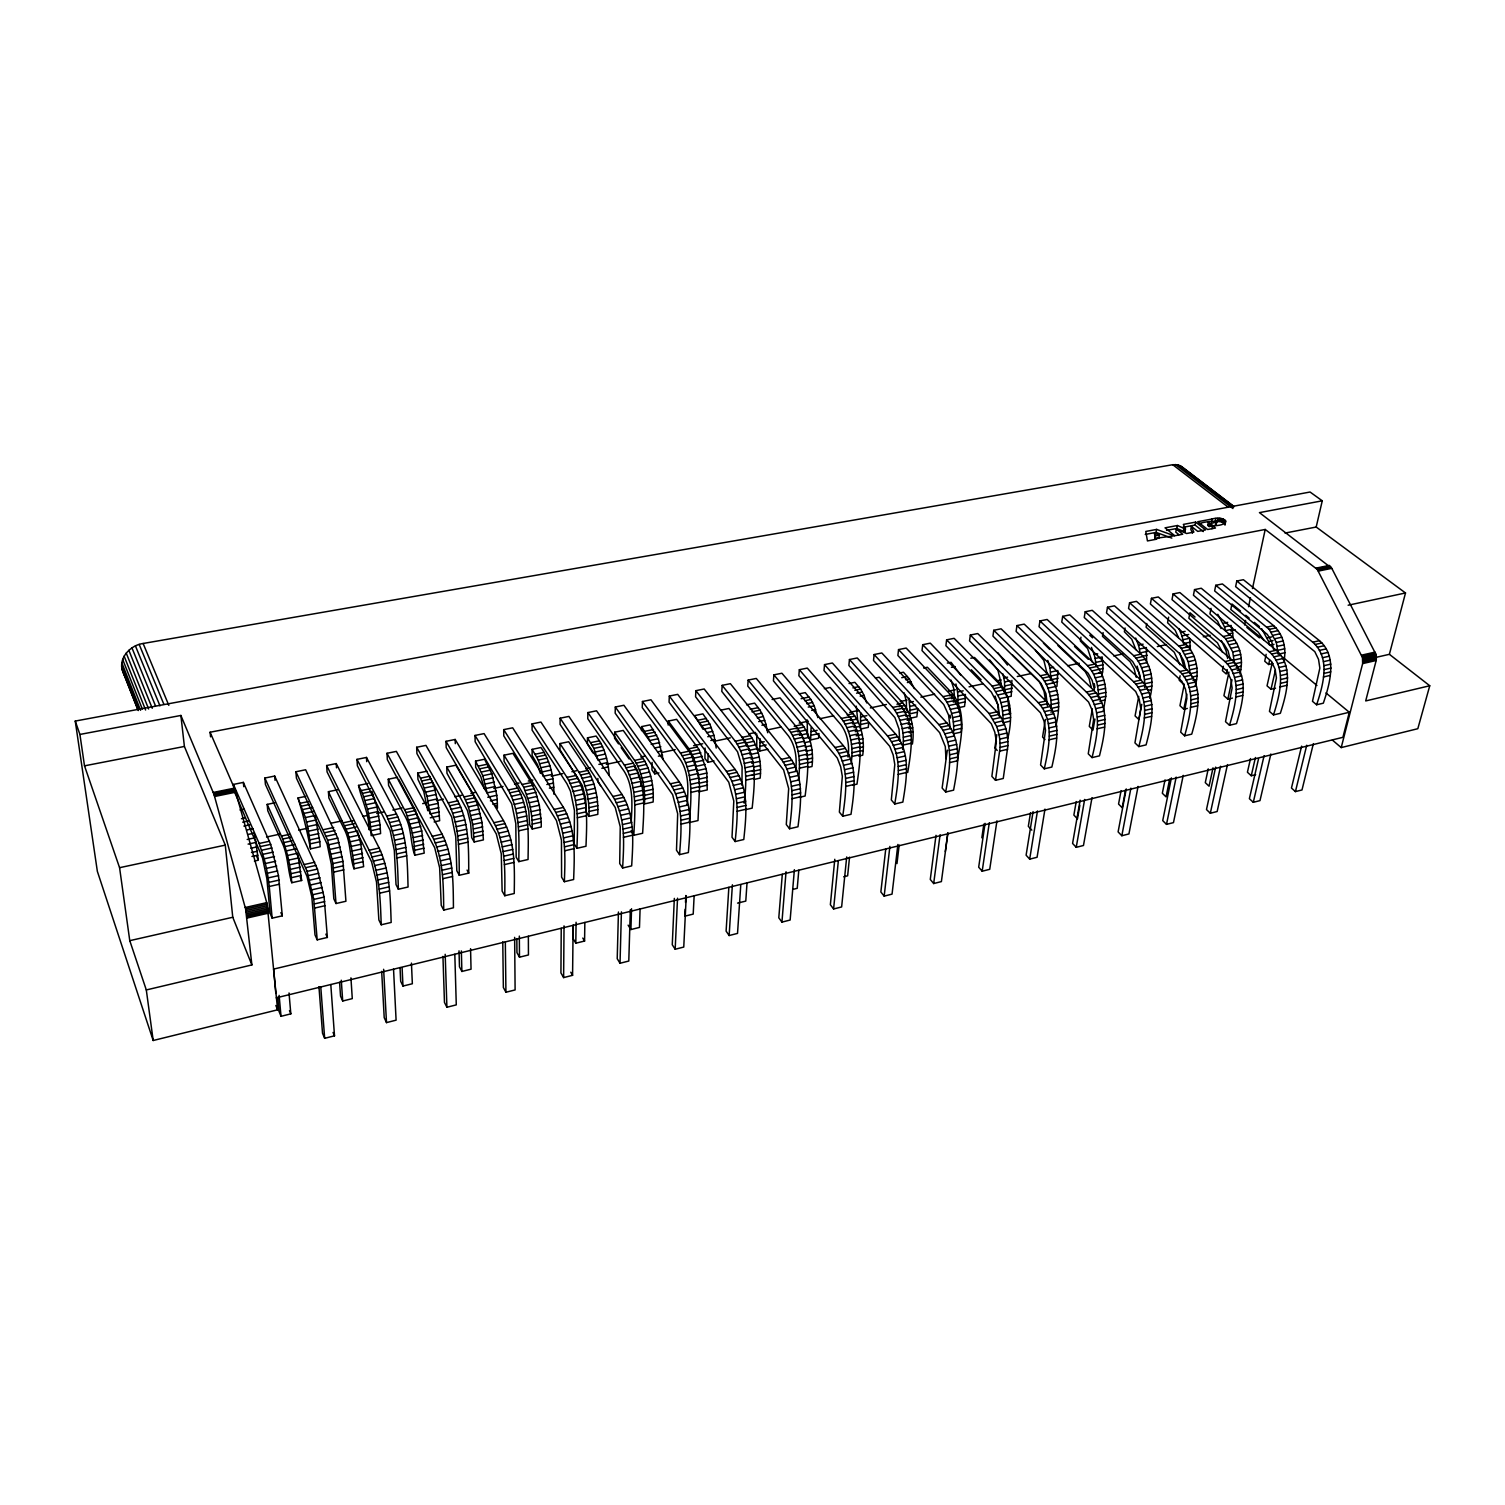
<?xml version="1.0" encoding="UTF-8"?>
<svg xmlns="http://www.w3.org/2000/svg" width="1505" height="1505" viewBox="0 0 1505 1505"><rect width="100%" height="100%" fill="white"/><g stroke="black" fill="none" stroke-linecap="round" stroke-linejoin="round"><path stroke-width="1.5" d="M541.254 822.106L541.254 826.998L532.224 829.01L529.628 824.74L528.782 810.706L525.546 797.913L504.081 761.323L504.006 755.19L512.904 753.347L531.227 782.544L535.761 792.345L539.336 805.213L541.254 822.106L532.206 824.119L532.224 829.01M1007.955 745.558C1008.162 733.593 1004.964 720.951 996.912 711.827L930.278 643.162L922.716 644.704L922.019 650.574L991.306 723.717L994.805 732.126L996.348 741.495L991.87 776.392L995.501 780.305L1003.252 778.48L1007.955 745.558L1000.129 747.345L995.501 780.305M1009.686 714.386L1007.692 698.395M1007.654 738.88C1012.413 720.143 1012.413 697.737 999.151 682.329L974.506 657.478L970.819 658.231M1007.297 696.984L999.828 684.455L954.114 638.327L946.626 639.851L992.171 686.111L999.621 698.659L1011.21 696.251L1011.906 680.373M553.915 794.226C554.009 777.953 550.548 760.966 540.935 747.515L532.13 749.358L532.149 755.454L537.492 764.653L540.389 773.363M559.973 743.564L559.935 749.659L582.379 785.591L585.614 798.214L586.254 812.136L588.982 816.331L597.805 814.356C598.407 799.249 595.566 783.559 587.853 770.428L568.664 741.758L559.973 743.564L579.011 772.31C586.687 785.516 589.546 801.187 588.982 816.331M560.123 718.205L560.086 724.394L615.244 807.489L620.248 826.809L619.703 863.55L622.619 868.009L631.667 865.883C633.041 842.142 635.223 815.691 622.016 794.471L568.89 716.418L560.123 718.205L612.892 796.484C626.005 817.779 623.898 844.23 622.619 868.009M561.233 928.303L560.932 972.926L563.623 977.592L572.577 975.315L573.123 925.989M563.623 977.592L564.036 925.876M564.375 881.704C565.146 857.605 566.67 831.212 554.085 809.445L503.705 729.624L512.678 727.818L563.434 807.395C576.114 829.067 574.496 855.48 573.631 879.522L564.375 881.704L561.591 877.152L561.459 840.147L556.474 820.582L503.78 735.87L503.705 729.624M679.526 854.633C681.314 831.174 683.966 804.648 670.327 783.823L615.3 707.011L623.898 705.262L679.263 781.848C692.958 802.616 690.231 829.142 688.368 852.545L679.526 854.633L676.498 850.25L677.683 813.791L672.66 794.696L615.169 713.144L615.3 707.011M1047.405 705.713L1045.956 693.711L1040.99 683.458L992.943 636.126L993.752 630.294L1001.088 628.808L1047.837 674.146C1060.649 687.917 1060.31 708.742 1055.795 725.843M668.145 725.071L668.295 721.064L676.629 719.334L699.129 749.584L706.052 768.698L706.823 773.043L698.339 774.906L699.599 786.588L698 820.564L689.365 822.539C691.096 799.569 694.05 773.401 680.448 753.027L642.447 701.499L650.95 699.787L690.945 753.873L698.038 773.57L689.29 775.489M1044.282 768.829C1048.947 747.684 1054.779 720.65 1038.281 702.703L970.311 635.054L977.723 633.549L1045.937 701.01C1062.492 718.901 1056.585 745.953 1051.863 767.042L1044.282 768.829L1040.576 764.991L1045.524 730.339L1044 721.064L1040.463 712.768L969.54 640.885L970.311 635.054M1050.923 679.79L1050.001 668.107L1047.781 660.413M993.752 630.294L1040.35 675.764C1048.402 684.436 1051.525 696.796 1051.205 708.422L1058.711 706.748M573.311 924.785L573.16 938.725L575.813 943.202L584.58 941.039L584.843 922.433M1047.913 688.142L1056.98 686.28L1057.827 670.534L1050.659 672.077M575.813 943.202L576.076 922.264M576.942 848.312C577.732 824.684 579.594 798.647 566.99 777.389L532.074 723.886L540.935 722.08L576.114 775.432C588.794 796.615 586.837 822.671 585.991 846.243L576.942 848.312L574.195 843.929L574.459 810.499L570.433 791.066L566.934 783.71L532.093 730.094L532.074 723.886M698.79 791.799L707.237 789.918L706.823 773.043M708.159 753.855L707.839 762.32L714.028 760.966M609.205 775.226C608.246 761.398 604.803 747.157 596.093 736.058L587.496 737.845L587.402 743.922L592.97 752.952M630.915 830.986L633.793 835.275L642.635 833.262C643.971 810.01 646.473 783.879 633.266 763.148L596.544 710.812L587.872 712.58L587.778 718.732L624.199 771.35C633.567 786.268 632.175 804.93 631.197 821.674M1092.047 757.598C1097.051 736.773 1103.259 709.664 1086.422 692.093L1016.947 625.591L1024.209 624.124L1093.928 690.438C1110.803 707.952 1104.52 735.08 1099.478 755.849L1092.047 757.598L1088.247 753.817L1093.646 719.428L1092.16 710.247L1088.585 702.045L1016.101 631.385L1016.947 625.591M1039.936 620.944L1087.513 665.643C1095.678 674.09 1098.876 686.393 1098.424 697.906L1105.78 696.288C1106.231 684.775 1103.033 672.472 1094.869 664.062L1047.123 619.477L1039.936 620.944L1039.052 626.72L1088.134 673.262L1092.178 680.523L1094.361 689.403M1101.848 676.516L1103.052 668.521L1102.206 656.951L1095.17 658.456L1096.091 666.282L1103.127 664.777M597.88 778.461L597.824 781.659L600.533 785.685M735.155 841.54C737.412 818.419 740.592 791.837 726.482 771.444L669.311 696.062L677.702 694.369L735.193 769.525C749.377 789.843 746.141 816.425 743.79 839.508L735.155 841.54L732.013 837.25L733.8 801.055L728.777 782.186L669.067 702.158L669.311 696.062M614.717 732.201L634.583 760.42C642.522 773.288 645.344 788.94 644.497 803.933L653.132 801.996C654.035 787.04 651.214 771.388 643.218 758.558L623.239 730.433L614.717 732.201L614.567 738.24L618.536 743.903M744.166 803.181C746.612 782.581 747.872 759.141 735.287 741.25L695.874 690.682L704.171 688.989L743.809 739.425C757.937 759.291 754.419 785.535 752.161 808.147L745.822 809.596M618.442 912.03L617.219 958.685L620.022 963.256L628.789 961.037L630.332 909.697M1144.684 687.635C1145.249 676.215 1141.994 663.95 1133.735 655.71L1085.199 611.764L1084.24 617.502L1132.663 661.542L1139.379 673.281M1138.815 746.593C1144.139 726.087 1150.723 698.903 1133.566 681.69L1062.68 616.335L1061.759 622.092L1135.711 691.548L1139.323 699.637L1140.771 708.723L1134.939 742.887L1138.815 746.593L1146.095 744.881C1151.457 724.432 1158.098 697.229 1140.903 680.072L1069.792 614.887L1062.68 616.335M1146.979 651.42L1140.075 652.907L1139.454 649.012L1146.359 647.526L1146.678 662.482M620.022 963.256L621.414 911.88M1149.745 698.339C1154.072 683.458 1152.266 665.53 1140.922 654.167L1092.235 610.334L1085.199 611.764M767.889 749.245L759.799 750.995L760.044 738.616M753.986 779.477L760.176 778.085C761.662 763.449 758.877 747.835 750.393 735.606L728.909 708.479L720.745 710.172M640.095 908.945L639.475 927.419L630.915 929.544L631.554 908.738M633.793 835.275C635.054 811.985 637.48 785.873 624.368 765.067L587.872 712.58M641.525 730.621L641.657 726.595L650.066 724.846L658.268 738.71L663.141 759.479M642.447 701.499L642.259 707.632L680.166 759.254C688.933 772.479 688.519 789.335 687.033 804.46M1190.361 649.652L1189.646 638.289L1182.892 639.738L1183.494 643.594L1190.248 642.146M1184.623 735.813C1190.248 715.627 1197.19 688.368 1179.751 671.512L1107.492 607.249L1106.495 612.968L1181.858 681.257L1185.507 689.271L1186.918 698.264L1180.691 732.164L1184.623 735.813L1191.753 734.139C1197.434 713.991 1204.414 686.732 1186.937 669.932L1114.471 605.838L1107.492 607.249M1195.215 686.054C1199.353 671.926 1196.927 654.995 1186.072 644.479L1136.482 601.36L1129.578 602.771L1128.543 608.471L1179.544 653.49L1183.683 660.545L1185.865 669.255M658.983 772.949L654.769 773.871L654.938 769.111M789.542 828.747C792.251 805.946 795.919 779.308 781.358 759.348L722.155 685.358L730.377 683.684L789.88 757.466C804.517 777.351 800.792 804.009 797.989 826.753L789.542 828.747L786.287 824.533L788.676 788.601L783.635 769.977L721.798 691.416L722.155 685.358M798.403 779.628C800.923 762.678 799.268 743.94 788.921 729.737L748.154 680.091L756.281 678.435L797.255 727.95C811.816 747.402 807.809 773.721 805.137 796.013L798.948 797.424M811.063 735.249L819.002 733.537L818.588 738.202L810.668 739.914L811.082 727.63M807.959 767.418L812.004 766.515C813.735 752.03 810.969 736.415 802.259 724.507L780.079 697.85L772.084 699.505M1229.51 725.26C1235.436 705.375 1242.697 678.059 1224.976 661.542L1151.438 598.332L1150.384 604.013L1227.083 671.192L1230.751 679.094L1232.125 688.011L1225.503 721.685L1229.51 725.26L1236.508 723.623C1242.453 703.776 1249.771 676.46 1232.031 659.98L1158.286 596.958L1151.438 598.332M674.334 898.391L672.265 944.745L675.181 949.241L683.759 947.059L686.242 896.077M1239.838 673.995C1243.638 660.601 1240.666 644.686 1230.3 634.978L1179.864 592.575L1173.091 593.948L1172 599.611L1223.885 643.895L1228.061 650.856L1230.243 659.491M675.181 949.241L677.532 898.203M685.151 909.302L684.813 916.188L693.203 914.099L694.144 895.757M685.49 902.398L685.829 895.513M695.874 690.682L695.573 696.759L737.544 751.766L742.097 767.004L741.965 785.29M1273.493 714.913C1279.702 695.329 1287.283 667.957 1269.298 651.778L1194.537 589.603L1193.427 595.227L1271.386 661.316L1275.074 669.123L1276.428 677.946L1269.43 711.395L1273.493 714.913L1280.341 713.314C1286.587 693.767 1294.225 666.376 1276.202 650.254L1201.253 588.248L1194.537 589.603M842.725 816.237C845.885 793.775 850.024 767.042 835.012 747.515L773.871 674.861L781.923 673.243L843.364 745.671C858.433 765.142 854.219 791.875 851.002 814.299L842.725 816.237L839.376 812.098L842.33 776.43L840.674 766.76L837.288 758.012L773.438 680.881L773.871 674.861M1273.719 649.897L1271.574 641.375L1267.342 634.489L1214.629 590.919L1215.777 585.295L1222.417 583.959L1273.663 625.666C1283.013 634.094 1286.493 647.903 1284.122 660.037M851.153 763.298C853.486 747.929 850.946 731.073 841.389 718.468L799.343 669.706L807.301 668.088L849.554 716.719C864.51 735.776 860.051 762.17 856.985 784.124L852.94 785.064M857.756 720.763L856.27 706.165M860.954 724.432L868.724 722.757L868.235 727.385L860.484 729.078L860.634 712.806M858.772 756.074L862.722 755.19C864.717 740.855 861.951 725.26 853.053 713.615L830.196 687.446L824.326 688.669M137.708 709.344L123.203 672.472C117.051 659.077 130.088 645.156 143.126 643.482L1172.734 464.706L1177.7 464.763L1181.764 466.663L1233.874 506.414M1316.612 704.773C1323.064 685.49 1330.966 658.042 1312.736 642.202L1236.809 581.024L1235.624 586.63L1314.806 651.646L1318.531 659.359L1319.847 668.107L1312.492 701.311L1316.612 704.773L1323.328 703.192C1329.818 683.966 1337.757 656.5 1319.509 640.697L1243.393 579.707L1236.809 581.024M728.853 887.367L726.106 931.125L729.135 935.527L737.525 933.401L740.761 885.034M729.135 935.527L732.389 884.808M748.154 680.091L747.759 686.111L788.432 735.889C795.675 745.897 797.236 759.047 795.543 771.03M899.745 741.175L899.049 729.154L894.929 717.622L848.876 665.492L849.46 659.547L857.248 657.967L900.705 705.732C916.075 724.375 911.183 750.845 907.722 772.498M894.76 803.99C898.316 781.866 902.906 755.059 887.517 735.945L824.533 664.608L832.397 663.009L895.663 734.139C911.146 753.196 906.48 780.023 902.85 802.09L894.76 803.99L891.317 799.945L894.798 764.54L893.18 754.964L889.756 746.33L824.006 670.572L824.533 664.608M902.661 749.546C904.862 735.023 901.965 719.108 892.728 707.444L849.46 659.547M906.518 710.228L906.367 701.744L904.242 692.902M747.026 882.833L745.784 901.081L737.563 903.113M910.055 710.228L909.81 713.84L917.41 712.204L917.674 708.573L910.055 710.228L908.926 698.207M1332.395 740.084L1341.218 747.59L1362.646 663.592L1362.458 657.516L1317.27 569.417L1265.216 529.459L210.098 732.22L210.587 736.829M1341.218 747.59L1417.823 728.702L1429.75 685.753L1365.693 700.935L1376.172 660.507L1375.984 654.449L1331.793 568.344L1259.459 512.622L1322.255 500.808L1316.198 527.032L1285.007 533.071M945.949 758.67L945.309 746.574L939.628 732.615L873.521 660.469L874.123 654.543L881.836 652.982L946.833 722.87C962.692 741.514 957.594 768.415 953.587 790.163L945.686 792.025L942.13 788.037L947.303 750.13M782.299 874.33L778.8 917.787L781.942 922.114L790.144 920.025L794.377 869.702M799.343 669.706L798.854 675.689L840.806 724.563C847.71 733.706 849.667 745.916 848.049 757.09M781.942 922.114L786.043 871.734M945.686 792.025C949.617 770.221 954.659 743.338 938.857 724.62L874.123 654.543M898.541 649.596L942.977 696.664C951.48 706.823 954.622 720.82 953.436 733.819L961.262 732.07C962.466 719.089 959.306 705.093 950.803 694.99L906.179 648.053L898.541 649.596L897.883 655.503L943.729 704.509L948.564 715.044L950.144 727.272M957.97 699.863L957.688 703.475L965.138 701.857L965.401 694.426L957.933 696.025L957.97 699.863L965.439 698.264M798.798 870.191L797.236 888.307L793.229 889.305M1002.951 673.977L1004.588 681.953L1004.588 693.297L1011.887 691.717M834.786 859.28L830.365 904.731L833.601 908.982L841.634 906.932L846.694 856.947M833.601 908.982L838.304 861.199M849.535 857.173L847.635 875.816L843.703 876.794M885.73 849.065L880.858 891.957L884.169 896.133L892.051 894.12L897.883 844.456M884.169 896.133L889.888 846.412M896.98 863.588L899.162 845.076M912.387 744.091C914.626 729.925 911.861 714.329 902.774 702.967L879.277 677.25L875.459 678.04M917.41 712.204L916.865 716.794L909.283 718.449M1103.391 710.868L1105.78 696.288M946.626 639.851L945.893 645.701L991.325 692.074L997.777 704.265M935.997 835.313L930.278 879.447L933.683 883.548L941.396 881.591L947.905 832.792M933.683 883.548L940.079 834.711M945.309 851.604L947.774 833.206M957.387 761.116C960.698 739.162 967.79 711.545 951.461 692.545L927.381 667.261L923.619 668.032M965.138 701.857L964.517 706.409L950.295 709.401M981.843 837.815L983.837 824.119M996.78 734.647L994.861 747.947L997.232 750.468M985.06 823.348L978.683 867.2L982.182 871.226L989.726 869.307L996.95 820.827M982.182 871.226L989.293 822.708M1030.492 812.719L1028.329 826.339L1031.828 830.158M1045.373 719.446L1042.57 737.055L1044.997 739.538M1033.088 811.628L1026.109 855.197L1029.683 859.148L1037.077 857.267L1044.978 809.107M1029.683 859.148L1037.472 810.95M1266.138 654.299L1264.727 661.241L1268.64 664.514L1273.042 663.536M1080.966 637.179L1080.345 640.942L1087.645 648.617L1092.16 661.974M1103.109 632.57L1102.469 636.314L1130.123 661.749L1134.112 668.728L1136.237 677.288M1076.226 801.563L1073.874 815.089L1077.467 818.833L1079.838 805.288M1092.329 708.911L1089.281 726.407L1093.006 730.038L1094.925 719.089M1080.139 800.152L1072.576 843.44L1076.226 847.334L1083.468 845.49L1092.009 797.631M1076.226 847.334L1084.653 799.437M1125.044 627.999L1124.367 631.743L1131.798 639.305L1135.88 649.633M1154.617 533.24L1154.937 538.884L1158.831 538.15L1159.377 535.14L1154.617 533.24L1154.937 538.884M1145.249 534.425L1156.103 532.394L1156.649 529.403L1174.37 535.818L1156.235 538.226L1156.555 539.204L1147.45 540.935L1145.794 531.453L1156.649 529.403M1146.772 623.484L1146.076 627.209L1174.239 652.229L1179.92 664.702M1121.074 790.614L1118.554 804.065L1122.203 807.752L1125.59 789.805M1138.739 696.401L1135.071 715.947L1138.871 719.522L1141.749 704.302M1126.229 788.921L1118.102 831.908L1121.827 835.745L1128.919 833.939L1138.081 786.4M1192.449 533.165L1190.794 529.29L1191.358 526.317L1193.86 532.13L1186.598 533.504L1176.346 529.139L1175.781 532.13L1178.961 534.67M1176.872 528.481L1177.437 525.508L1185.47 529.008L1184.905 531.98L1176.872 528.481L1166.544 530.418M1121.827 835.745L1130.895 788.15M1168.633 617.144L1167.56 622.713L1175.123 630.162L1178.528 637.593M1203.304 531.585L1195.064 525.057L1195.647 522.103L1183.363 524.398L1185.47 529.008M1216.002 521.294L1215.852 525.264L1209.192 526.543L1207.706 525.377L1208.308 522.423L1209.775 523.571C1230.206 519.959 1200.143 521.05 1199.222 524.286M1209.192 526.543L1209.775 523.571M1180.108 675.801L1179.224 680.26L1183.005 683.646M1211.431 521.99L1212.033 519.018C1225.333 514.992 1233.178 525.697 1212.541 525.753L1211.958 528.707M1215.795 518.473L1215.193 521.426L1221.684 521.746L1225.22 524.436M1215.607 524.323L1216.379 521.445M1215.683 525.301L1216.529 521.52M1165.021 779.891L1162.33 793.248L1166.055 796.879L1169.667 779.044M1184.284 684.135L1179.939 705.713L1183.795 709.231L1187.294 708.422M1215.984 525.207L1216.793 521.821M1217.357 521.313L1217.94 518.36M1218.918 521.332L1219.502 518.378M1219.991 521.426L1220.574 518.473M1220.856 521.558L1221.458 518.604M1183.795 709.231L1186.862 694.106M1221.684 521.746L1222.286 518.792M1222.342 521.953L1222.944 518.999M1223.019 522.235L1223.621 519.281M1171.398 777.897L1162.725 820.62L1166.507 824.383L1173.467 822.614L1183.231 775.376M1223.64 522.555L1224.242 519.601M1224.242 522.969L1224.844 520.015M1224.713 523.383L1225.315 520.429M1224.995 523.759L1225.597 520.786M1224.938 525.113L1225.766 521.144M1166.507 824.383L1176.176 777.107M1211.055 608.34L1209.926 613.871L1217.601 621.208L1221.025 628.544M1223.339 666.226L1222.399 670.647L1226.255 673.995L1227.196 669.556M1208.233 768.886L1205.279 782.638L1209.061 786.212L1213.03 767.832M1228.964 672.114L1223.922 695.686L1227.854 699.148L1232.426 698.094M1227.854 699.148L1232.012 679.827M1244.597 624.932L1245.576 620.38M1248.529 606.741L1250.486 597.654M1252.461 588.568L1265.216 529.459M1215.664 767.099L1206.483 809.558L1210.321 813.246L1217.15 811.515L1227.478 764.578M1210.321 813.246L1220.574 766.271M1268.64 664.514L1269.637 660.112M1250.523 758.576L1247.419 772.253L1251.257 775.752L1255.64 774.661M1272.346 662.445L1267.041 685.847L1271.029 689.252L1275.506 688.218M1251.257 775.752L1255.433 757.504M1271.029 689.252L1275.412 670.064M1258.556 758.727L1249.376 798.685L1253.289 802.316L1259.986 800.622L1270.86 754.005M1253.289 802.316L1264.087 755.661M1301.618 746.141L1291.459 788.037L1295.429 791.611L1301.994 789.956L1313.376 743.62M1295.429 791.611L1306.735 745.238M1325.943 692.921L1349.308 712.26L1342.912 737.318L276.224 997.853M1375.815 657.403L1389.378 654.318L1405.501 592.97L1316.198 527.032M318.947 986.659L322.522 1033.258L324.666 1038.318L334.505 1035.816L330.799 984.552M381.668 971.346L384.208 1017.643L386.503 1022.61L396.097 1020.164L393.539 969.22M442.94 956.39L444.464 1002.405L446.91 1007.259L456.278 1004.87L454.811 954.264M502.764 941.791L503.366 987.487L505.925 992.247L515.105 989.933L514.635 937.37M277.748 997.42L279.008 1011.36L281.021 1016.308L290.822 1013.862L289.016 992.961M339.584 982.313L340.544 996.159L342.707 1001.013L352.283 998.624L350.928 977.855M400.029 967.565L400.687 981.316L402.983 986.057L412.351 983.743L411.429 963.106M459.025 950.859L459.477 966.793L461.885 971.459L471.046 969.182L470.557 948.696M516.836 938.574L516.949 952.609L519.488 957.18L528.443 954.96L528.368 936.242M1322.255 500.808L1310.065 492.022L75.25 721.064L97.355 871.357L153.19 1040.501L277.616 1009.817L267.137 904.129L235.119 789.937L210.098 732.22M1349.308 712.26L273.59 969.107L275.829 993.432M153.19 1040.501L146.305 989.951L251.881 964.931L245.616 909.001L213.936 794.245L180.882 715.458L79.915 734.44L75.25 721.064M317.198 939.854L327.375 937.446L324.102 897.074L317.442 869.1L274.681 776.053L264.861 778.047L265.426 784.462L306.926 876.173L311.817 896.792L314.997 934.906L317.198 939.854L313.774 899.407L307.114 871.376L264.861 778.047M381.235 924.785L391.168 922.452C390.303 897.45 390.04 871.15 379.166 848.011L336.236 763.581L326.641 765.518L327.074 771.896L371.585 861.763L376.513 882.099L378.865 919.931L381.235 924.785C380.276 899.745 379.9 873.446 369.12 850.231L326.641 765.518M443.73 910.092L453.438 907.797C453.174 883.115 453.569 856.797 442.075 834.146L396.379 751.39L387.011 753.29L387.312 759.611L434.7 847.71L439.648 867.783L441.228 905.333L443.73 910.092C443.373 885.335 443.674 859.035 432.274 836.31L387.011 753.29M504.758 895.738L514.24 893.5C514.559 869.119 515.575 842.762 503.479 820.601L455.187 739.463L446.007 741.325L446.195 747.609L496.311 833.977L501.278 853.805L502.124 891.073L504.758 895.738C504.984 871.301 505.906 844.945 493.903 822.727L446.007 741.325M314.376 903.922L324.704 901.551M379.204 889.116L389.268 886.821M442.47 874.668L452.29 872.43M504.213 860.578L513.807 858.377M564.525 846.807L573.875 844.662M623.409 833.356L632.552 831.268M680.937 820.225L689.892 818.174M737.168 807.395L745.916 805.401M792.138 794.847L800.679 792.89M845.866 782.562L854.219 780.662M898.429 770.579L906.593 768.698M949.824 758.84L957.82 757.015M1049.361 736.114L1057.018 734.365M1097.559 725.109L1105.046 723.397M1144.741 714.329L1152.078 712.655M1190.963 703.776L1198.149 702.139M1236.226 693.448L1243.262 691.849M1280.567 683.326L1287.471 681.746M1324.043 673.393L1330.796 671.851M314.79 908.042L325.08 905.69M379.523 893.218L389.588 890.904M442.715 878.732L452.516 876.493M504.401 864.604L513.976 862.403M564.62 850.814L573.969 848.67M623.446 837.326L632.589 835.237M680.918 824.157L689.854 822.106M737.093 811.289L745.803 809.295M791.987 798.722L800.528 796.766M845.659 786.419L854.012 784.5M898.165 774.379L906.33 772.517M949.523 762.621L957.519 760.796M999.79 751.108L1007.598 749.321M1048.966 739.839L1056.623 738.09M1097.107 728.815L1104.614 727.084M1144.252 717.998L1151.588 716.324M1190.436 707.425L1197.623 705.789M1235.661 697.06L1242.697 695.461M1279.984 686.92L1286.869 685.339M1323.403 676.968L1330.157 675.406M234.065 790.859L262.547 858.038L266.874 878.657L270.091 913.328L272.142 918.163L282.3 915.83L278.481 875.628L270.693 844.361L243.359 782.393L233.425 784.425L233.858 788.714M336.01 903.527L345.924 901.25L342.971 861.349L337.741 838.116L305.628 769.77L295.921 771.745L296.429 778.141L327.093 844.004L331.363 864.378L333.809 898.786L336.01 903.527L332.906 863.569L327.695 840.298L295.921 771.745M398.373 889.229L408.062 887.009C407.328 862.516 407.441 836.592 396.473 813.998L366.486 757.448L356.986 759.367L357.362 765.725L390.115 830.29L394.31 850.419L396.022 884.583L398.373 889.229C397.546 864.698 397.565 838.755 386.691 816.086L356.986 759.367M459.288 875.27L468.751 873.107C468.563 848.914 469.334 822.953 457.746 800.829L425.953 745.389L416.678 747.27L416.923 753.572L451.632 816.914L455.77 836.799L456.805 870.718L459.288 875.27C459.025 851.04 459.683 825.079 448.189 802.88L416.678 747.27M518.792 861.631L528.048 859.505C528.387 835.632 529.76 809.634 517.626 787.98L484.083 733.612L475.016 735.437L475.147 741.702L511.719 803.839L515.801 823.498L516.177 857.173L518.792 861.631C519.056 837.702 520.335 811.703 508.276 789.993L475.016 735.437M313.002 894.666L323.33 892.315M377.924 879.955L388.008 877.66M441.285 865.601L451.124 863.362M503.14 851.585L512.754 849.422M563.528 837.909L572.916 835.783M622.506 824.552L631.686 822.483M680.128 811.496L689.083 809.464M736.453 798.741L745.201 796.766M791.48 786.287L800.039 784.35M845.302 774.097L853.655 772.197M897.921 762.17L906.104 760.307M949.392 750.506L957.406 748.7M1000.129 747.345L999.772 739.106L1007.598 737.318M1049.06 727.931L1056.736 726.2M1097.314 717.001L1104.821 715.308M1144.571 706.297L1151.908 704.641M1190.831 695.818L1198.036 694.2M1236.151 685.565L1243.205 683.966M1280.548 675.5L1287.471 673.939M1324.061 665.643L1330.834 664.119M245.973 910.563L267.514 905.671M1362.458 657.516L1375.984 654.449M246.312 912.143L267.852 907.252M1362.74 658.776L1376.266 655.691M246.632 913.704L268.153 908.813M1362.909 660.018L1376.435 656.951M79.915 734.44L84.506 765.838L119.572 867.689L129.769 940.663L232.767 917.26L251.881 964.931M313.774 899.407L324.102 897.074M378.677 884.658L388.741 882.363M441.981 870.247L451.82 868.028M503.799 856.195L513.393 854.012M564.149 842.48L573.518 840.336M623.089 829.067L632.25 826.979M680.674 815.973L689.629 813.942M736.961 803.162L745.709 801.187M791.969 790.652L800.51 788.714M845.735 778.424L854.106 776.524M898.335 766.459L906.518 764.596M949.787 754.758L957.782 752.952M1000.129 743.32L1007.955 741.532M1049.399 732.107L1057.056 730.358M1097.615 721.14L1105.122 719.428M1144.853 710.398L1152.19 708.723M1191.095 699.881L1198.281 698.245M1236.395 689.572L1243.431 687.973M1280.774 679.489L1287.678 677.908M1324.268 669.593L1331.022 668.051M246.876 915.228L268.417 910.337M1362.947 661.278L1376.473 658.193M247.083 916.658L268.624 911.767M1362.853 662.463L1376.379 659.378M247.253 917.994L268.755 913.084M1362.646 663.592L1376.172 660.507M312.043 889.775L322.371 887.442M377.003 875.12L387.086 872.844M440.382 860.822L450.24 858.602M502.256 846.864L511.869 844.7M562.682 833.243L572.05 831.136M621.678 819.943L630.84 817.873M679.319 806.943L688.274 804.912M735.644 794.226L744.411 792.251M790.708 781.81L799.268 779.891M844.531 769.676L852.902 767.776M897.187 757.805L905.37 755.943M948.677 746.179L956.691 744.373M999.772 739.106L999.057 734.816L1006.901 733.048M1048.383 723.698L1056.04 721.967M1096.637 712.806L1104.143 711.113M1143.913 702.158L1151.25 700.483M1190.192 691.717L1197.397 690.08M1235.53 681.483L1242.584 679.903M1279.946 671.475L1286.85 669.913M1323.459 661.654L1330.251 660.131M245.221 907.515L266.742 902.643M1361.536 655.164L1375.062 652.116M245.616 909.001L267.137 904.129M1362.044 656.312L1375.57 653.245M272.142 918.163L269.263 886.483L279.535 884.188M333.847 872.072L343.874 869.834M396.887 858L406.689 855.818M458.461 844.267L468.017 842.142M518.585 830.854L527.916 828.766M577.318 817.742L586.442 815.71M634.715 804.93L643.632 802.955M690.833 792.42L699.543 790.464M745.69 780.173L754.212 778.273M799.343 768.208L807.677 766.346M851.83 756.488L859.995 754.682M903.188 745.031L911.165 743.263M1002.65 722.852L1010.288 721.14M1050.81 712.091L1058.316 710.416M1099.835 701.161L1105.328 699.938M1147.807 690.456L1151.4 689.647M1193.014 680.373L1196.531 679.583M1237.317 670.477L1240.778 669.706M274.982 802.767L267.194 804.385L267.758 810.706L282.037 842.424C288.113 855.122 287.53 869.758 291.763 882.72L301.658 880.5L297.915 854.802M328.429 791.668L328.861 797.932L344.175 829.029C350.721 841.427 349.593 856.138 353.995 868.818L363.646 866.654L360.899 844.286L357.438 830.911L347.73 833.018L328.429 791.668L337.948 789.692M397.583 777.295L388.271 779.233L388.591 785.46L404.901 815.955C411.881 828.032 410.207 842.856 414.778 855.235L424.222 853.128L421.757 830.967L415.493 810.518L398.675 779.327M474.169 841.972L483.406 839.903L482.052 822.464L477.687 804.912L473.322 794.96L455.883 765.198L446.778 767.08L446.966 773.25L467.415 810.537L470.632 823.461L471.686 837.608L474.169 841.972L472.796 824.495L468.412 806.925L464.067 796.935L446.778 767.08M309.748 880.105L320.076 877.791M374.689 865.582L384.772 863.324M438.068 851.397L447.907 849.196M499.923 837.57L509.537 835.426M560.33 824.063L569.718 821.956M619.326 810.875L628.488 808.825M676.968 797.989L685.923 795.976M733.292 785.384L742.04 783.428M788.338 773.081L796.898 771.162M842.179 761.041L850.532 759.16M894.817 749.264L903 747.439M946.306 737.751L954.321 735.964M922.716 644.704L989.105 713.539L996.686 726.482L1004.531 724.733M1045.994 715.458L1053.669 713.746M1094.267 704.66L1101.773 702.986M1141.524 694.087L1148.879 692.451M1187.821 683.74L1195.008 682.122M1233.159 673.6L1240.214 672.02M1277.576 663.667L1284.48 662.125M1321.108 653.941L1327.88 652.418M310.952 884.884L321.28 882.551M375.911 870.285L385.995 868.028M439.31 856.044L449.148 853.843M501.184 842.16L510.797 839.997M561.591 828.597L570.978 826.471M620.606 815.334L629.767 813.283M678.247 802.391L687.221 800.378M734.591 789.73L743.338 787.773M789.655 777.37L798.214 775.451M843.496 765.274L851.849 763.411M896.133 753.459L904.317 751.616M947.642 741.89L955.637 740.103M996.686 726.482L998.022 730.583L1005.867 728.815M1047.348 719.503L1055.024 717.772M1095.621 708.667L1103.127 706.974M1142.878 698.038L1150.234 696.401M1189.176 687.653L1196.381 686.035M1234.514 677.476L1241.569 675.877M1278.93 667.486L1285.853 665.944M1322.462 657.723L1329.254 656.199M269.263 886.483L268.191 877.904L278.481 875.628M332.906 863.569L342.971 861.349M396.097 849.573L405.899 847.409M457.783 835.915L467.359 833.789M518.021 822.577L527.39 820.488M576.885 809.539L586.028 807.508M634.395 796.785L643.331 794.809M690.607 784.35L699.355 782.412M745.577 772.178L754.118 770.278M799.324 760.27L807.696 758.407M851.905 748.625L860.089 746.8M903.357 737.224L911.353 735.456M953.7 726.068L961.526 724.338M1010.645 717.434L1002.988 719.127L1002.988 715.157L1010.645 713.464M1051.243 704.472L1058.749 702.816M1098.499 694.012L1105.855 692.375M1144.778 683.759L1151.983 682.16M1197.19 672.152L1190.135 673.713L1188.254 661.692L1181.274 648.298L1129.578 602.771M1241.493 662.332L1234.57 663.874L1232.727 651.966L1225.691 638.722L1173.091 593.948M1284.913 652.718L1278.14 654.224L1276.334 642.447L1269.223 629.353L1215.777 585.295M291.763 882.72L290.935 873.69L300.868 871.489M353.995 868.818L353.336 859.863L363.044 857.718M414.778 855.235L414.308 846.356L423.77 844.249M473.868 833.149L483.124 831.099M532.206 824.119L532.074 820.244L541.123 818.25M589.001 807.639L597.842 805.683M644.648 795.298L653.302 793.38M699.091 783.24L707.557 781.358M752.35 771.425L760.627 769.601M806.492 759.423L812.568 758.087M859.449 747.703L863.418 746.819M307.114 871.376L317.442 869.1M371.98 856.985L382.044 854.765M435.265 842.951L445.085 840.768M497.045 829.236L506.639 827.11M557.377 815.861L566.745 813.772M616.298 802.786L625.459 800.754M673.864 790.012L682.818 788.018M730.132 777.521L738.861 775.583M785.121 765.33L793.662 763.43M838.887 753.403L847.24 751.541M891.468 741.72L899.651 739.914M942.92 730.32L950.915 728.533M993.262 719.145L1001.088 717.415M1042.514 708.215L1050.189 706.522M1090.749 697.511L1098.255 695.856M1137.968 687.033L1145.305 685.415M1184.209 676.78L1191.414 675.181M1229.51 666.734L1236.564 665.154M1273.907 656.876L1280.811 655.352M1317.402 647.225L1324.174 645.72M268.812 882.363L279.102 880.086M333.489 867.99L343.516 865.751M396.605 853.956L406.406 851.774M458.235 840.26L467.81 838.135M518.416 826.866L527.766 824.796M577.224 813.791L586.367 811.759M634.696 801.017L643.632 799.042M690.87 788.526L699.599 786.588M745.784 776.317L754.325 774.417M799.494 764.389L807.846 762.527M852.037 752.707L860.202 750.882M903.433 741.269L911.428 739.501M953.737 730.076L961.563 728.345M1146.49 687.221L1151.889 686.035M1191.772 677.156L1197.058 675.99M1236.151 667.298L1241.324 666.151M291.349 877.678L301.263 875.477M353.675 863.832L363.363 861.669M414.571 850.287L424.034 848.18M474.056 837.043L483.312 834.993M589.057 811.477L597.899 809.502M644.667 799.117L653.302 797.18M699.035 787.021L707.5 785.14M752.255 775.188L760.514 773.344M808.354 762.696L812.418 761.793M859.242 751.39L863.212 750.506M308.45 875.571L318.778 873.257M373.372 861.105L383.436 858.866M436.713 846.995L446.552 844.813M498.531 833.224L508.144 831.099M558.919 819.774L568.288 817.685M617.878 806.642L627.039 804.611M675.5 793.812L684.436 791.818M731.787 781.283L740.535 779.327M786.814 769.017L795.374 767.117M840.618 757.034L848.989 755.171M893.255 745.314L901.42 743.489M944.726 733.857L952.721 732.07M995.087 722.645L1002.913 720.895M1044.376 711.658L1052.051 709.946M1092.63 700.916L1100.136 699.242M1139.868 690.4L1147.224 688.763M1186.147 680.091L1193.352 678.492M1231.466 669.988L1238.521 668.427M1275.883 660.093L1282.787 658.569M1319.396 650.405L1326.168 648.9M268.191 877.904L266.441 868.347L276.751 866.09M331.232 854.125L341.296 851.905M394.479 840.223L404.299 838.078M456.222 826.678L465.816 824.571M516.535 813.434L525.903 811.364M575.437 800.491L584.598 798.478M633.022 787.849L641.958 785.873M744.298 763.392L752.857 761.53M798.102 751.578L806.473 749.753M850.739 740.027L858.922 738.221M902.229 728.721L910.243 726.953M952.627 717.64L960.453 715.928M1002.988 715.157L1001.954 706.823L1009.61 705.13M1050.245 696.213L1057.752 694.558M1097.54 685.829L1104.896 684.211M1143.856 675.651L1151.08 674.071M1189.251 665.68L1196.306 664.138M1233.724 655.917L1240.647 654.393M1277.312 646.341L1284.104 644.855M290.935 873.69L289.581 864.792L299.514 862.61M353.336 859.863L352.076 851.04L361.783 848.914M414.308 846.356L413.141 837.627L422.623 835.538M472.796 824.495L482.052 822.464M532.074 820.244L531.096 811.684L540.163 809.69M588.098 799.155L596.958 797.198M643.82 786.889L652.493 784.989M751.672 763.167L759.969 761.342M805.89 751.258L811.985 749.904M858.922 739.595L862.892 738.71M908.851 728.608L912.726 727.762M304.424 864.491L314.733 862.215M369.12 850.231L379.166 848.011M432.274 836.31L442.075 834.146M493.903 822.727L503.479 820.601M554.085 809.445L563.434 807.395M612.892 796.484L622.016 794.471M670.327 783.823L679.263 781.848M726.482 771.444L735.193 769.525M781.358 759.348L789.88 757.466M835.012 747.515L843.364 745.671M887.517 735.945L895.663 734.139M938.857 724.62L946.833 722.87M989.105 713.539L996.912 711.827M1038.281 702.703L1045.937 701.01M1086.422 692.093L1093.928 690.438M1133.566 681.69L1140.903 680.072M1179.751 671.512L1186.937 669.932M1224.976 661.542L1232.031 659.98M1269.298 651.778L1276.202 650.254M1312.736 642.202L1319.509 640.697M267.382 873.182L277.691 870.925M332.154 858.904L342.218 856.684M395.382 844.963L405.202 842.8M457.106 831.343L466.682 829.236M517.381 818.043L526.75 815.973M576.283 805.062L585.426 803.03M633.831 792.364L642.786 790.388M690.08 779.947L698.828 778.029L693.899 758.144L688.933 748.775L668.295 721.064M745.088 767.832L753.629 765.932M798.873 755.962L807.226 754.118M851.473 744.354L859.656 742.548M902.944 733.01L910.958 731.242M953.323 721.892L961.168 720.161M1002.631 711.018L1010.307 709.325M1050.923 700.371L1058.429 698.715M1098.198 689.948L1105.554 688.312M1144.515 679.733L1151.72 678.134M1189.891 669.725L1196.945 668.164M1234.345 659.905L1241.268 658.381M1277.914 650.292L1284.706 648.806M290.352 869.363L300.285 867.162M352.81 855.574L362.517 853.429M413.819 842.104L423.3 839.997M473.435 828.935L482.71 826.885M531.698 816.067L540.765 814.073M588.662 803.501L597.523 801.544M644.366 791.197L653.019 789.278M698.847 779.157L707.312 777.295M754.231 766.929L760.439 765.556M806.341 755.435L812.418 754.08M859.336 743.733L863.306 742.849M909.227 732.709L913.121 731.844M305.76 867.67L316.069 865.375M370.55 853.335L380.615 851.115M433.779 839.357L443.58 837.194M495.484 825.718L505.078 823.592M555.759 812.38L565.109 810.311M614.623 799.362L623.766 797.349M672.133 786.645L681.069 784.669M728.345 774.228L737.074 772.291M783.277 762.076L791.818 760.194M837.006 750.186L845.359 748.342M889.549 738.579L897.714 736.773M940.945 727.216L948.94 725.448M991.249 716.098L999.057 714.367M1040.463 705.205L1048.12 703.512M1088.661 694.558L1096.148 692.883M1135.842 684.117L1143.179 682.499M1182.065 673.901L1189.251 672.302M1227.328 663.893L1234.382 662.332M1271.687 654.073L1278.592 652.549M1315.163 644.46L1321.936 642.974M254.383 861.067L258.333 860.202L255.436 839.32M233.425 784.425L259.161 843.477L264.184 858.809L274.493 856.552M297.99 797.989C303.145 814.393 307.265 831.926 310.538 848.839L320.17 846.732L319.812 841.765L315.109 815.503L305.421 817.554L297.99 797.989L305.684 796.39M328.974 844.7L339.02 842.499M392.203 830.929L402.023 828.785M434.136 821.918L439.667 820.714L438.181 803.369L433.892 786.024L429.734 776.241L420.516 778.16L417.694 773.119L426.893 771.218M453.946 817.478L463.54 815.39M514.24 804.347L523.608 802.316M573.16 791.517L582.303 789.523M630.708 778.988L639.663 777.05M686.976 766.741L695.724 764.841M742.003 754.758L750.543 752.895M795.788 743.037L804.159 741.231M848.425 731.581L856.59 729.812M899.896 720.368L907.91 718.638M1095.207 677.852L1102.563 676.253M1141.543 667.769L1148.748 666.188M1186.918 657.873L1193.992 656.331M1231.391 648.185L1238.314 646.68M1274.998 638.703L1281.771 637.217M267.194 804.385L282.733 839.038L287.624 855.423L297.557 853.26M347.73 833.018L350.157 841.784L359.864 839.658M388.271 779.233L406.011 812.55L411.222 828.465L420.723 826.395M470.915 815.447L480.189 813.434M504.006 755.19L523.74 787.266L529.233 802.729L538.301 800.754M586.254 790.294L595.115 788.357M642.014 778.141L650.687 776.241M696.552 766.252L705.036 764.389M749.904 754.607L758.2 752.801M804.159 742.774L810.236 741.457M855.216 731.637L861.18 730.339M907.139 720.312L911.033 719.465M1261.736 628.751L1268.621 641.487L1273.042 640.528M264.184 858.809L265.35 863.513L275.66 861.255M330.159 849.347L340.224 847.146M393.407 835.52L403.227 833.375M455.168 822.012L464.744 819.905M515.481 808.825L524.85 806.774M574.402 795.938L583.545 793.925M631.968 783.352L640.923 781.396M688.236 771.03L696.984 769.13M743.263 759.009L751.823 757.147M797.067 747.232L805.438 745.408M849.704 735.738L857.888 733.951M901.194 724.469L909.208 722.72M951.593 713.445L959.438 711.733M999.621 698.659L1000.938 702.666L1008.613 700.991M1049.23 692.093L1056.755 690.456M1096.524 681.765L1103.899 680.147M1142.859 671.625L1150.065 670.045M1188.254 661.692L1195.327 660.149M1232.727 651.966L1239.669 650.461M1276.334 642.447L1283.125 640.961M289.581 864.792L288.659 860.108L298.611 857.925M352.076 851.04L351.192 846.412L360.899 844.286M413.141 837.627L412.257 833.036L421.757 830.967M471.93 819.962L481.205 817.93M531.096 811.684L530.268 807.188L539.336 805.213M587.289 794.715L596.149 792.759M643.03 782.506L651.703 780.606M697.568 770.56L706.052 768.698M750.92 758.877L759.216 757.053M805.156 746.988L811.251 745.671M856.213 735.813L862.177 734.515M908.136 724.451L912.03 723.585M1274.001 644.328L1269.58 645.288L1268.621 641.487M251.486 852.507L257.43 851.228M261.682 850.212L271.972 847.992M310.538 848.839L309.767 839.922L319.436 837.834M326.359 836.253L336.405 834.071M380.05 824.74L380.596 833.582L371.171 835.632L370.587 826.791L380.05 824.74L376.965 807.037L371.942 791.385L362.498 793.38L358.529 785.403L367.935 783.465M389.513 822.595L399.333 820.488M439.272 811.948L430.035 813.942L427.063 796.39L420.516 778.16M451.18 809.276L460.756 807.207M490.404 800.886L497.177 799.437L496.782 795.28L491.853 773.796L484.554 759.235L475.561 761.097L475.674 767.268L480.791 776.618L484.365 788.695M511.399 796.277L520.749 794.245M549.4 788.15L553.821 787.19M570.226 783.559L579.369 781.584M627.736 771.143L636.671 769.206M683.928 758.99L692.657 757.109M738.88 747.12L747.421 745.276M760.232 742.586L764.277 741.72M792.627 735.512L800.98 733.706M811.233 731.581L817.177 730.301M845.189 724.15L853.373 722.381M861.161 720.782L866.974 719.522M896.623 713.05L904.618 711.319M946.965 702.158L954.791 700.483M996.254 691.529L1003.91 689.873M1004.926 689.723L1012.225 688.142M1044.489 681.088L1058.09 678.247M1091.746 670.891L1103.052 668.521M1138.043 660.883L1145.249 659.322M1183.4 651.082L1190.455 649.558M1227.835 641.487L1234.758 640.001M1271.405 632.081L1278.178 630.614M285.254 846.525L295.187 844.38M408.777 819.811L418.258 817.761M468.412 806.925L477.687 804.912M526.694 794.301L535.761 792.345M583.677 781.979L592.537 780.06M639.399 769.92L648.072 768.058M693.899 758.144L702.384 756.3M755.529 744.806L747.232 746.612L742.116 737.375L750.393 735.606M799.418 735.324L807.527 733.556M852.47 723.849L858.433 722.551M904.392 712.618L908.268 711.771M953.267 702.045L957.086 701.217M251.937 856.477L257.863 855.197M310.162 843.854L319.812 841.765M370.907 830.685L380.351 828.653M430.28 817.817L439.516 815.823M492.85 804.253L497.346 803.275L497.177 799.437M760.138 746.292L766.196 744.975M1052.352 682.931L1057.714 681.784M1099.12 672.791L1102.638 672.039M262.942 854.332L273.252 852.093M327.695 840.298L337.741 838.116M390.905 826.584L400.706 824.458M452.61 813.208L462.186 811.12M512.866 800.133L522.235 798.102M571.75 787.36L580.892 785.384M629.297 774.887L638.233 772.949M685.528 762.696L694.275 760.796M740.516 750.769L749.057 748.907M794.301 739.106L802.654 737.281M846.901 727.686L855.085 725.918M898.372 716.531L906.367 714.8M948.733 705.6L956.578 703.907M998.041 694.915L1005.716 693.259M1046.314 684.455L1053.839 682.818M1093.608 674.202L1100.964 672.603M1139.906 664.157L1147.13 662.595M1185.282 654.318L1192.355 652.775M1229.754 644.667L1236.677 643.162M1273.343 635.223L1280.115 633.737M286.477 850.852L296.41 848.707M348.991 837.288L358.698 835.181M410.056 824.025L419.538 821.956M469.729 811.063L478.985 809.05M528.029 798.403L537.097 796.427M585.05 786.024L593.911 784.086M640.791 773.909L649.464 772.027M695.329 762.076L703.794 760.232M748.662 750.487L756.959 748.681M802.899 738.71L808.994 737.375M853.956 727.611L859.919 726.332M905.878 716.342L909.773 715.496M1267.323 637.857L1271.744 636.897M248.099 844.117L256.038 842.405M309.767 839.922L308.469 831.174L318.157 829.086M370.587 826.791L369.383 818.118L378.846 816.086M428.925 805.344L438.181 803.369M496.161 790.934L487.112 792.872L482.823 775.696L475.561 761.097M546.24 780.192L552.881 778.781M601.85 768.284L608.34 766.892M658.381 756.168L662.614 755.247M909.603 702.308L913.422 701.499M957.933 696.025L957.575 692.018L963.181 690.833M1004.588 681.953L1010.081 680.768M1095.809 662.388L1102.845 660.883M1228.287 634L1232.708 633.041L1231.165 625.459L1224.543 626.87L1217.827 614.285M259.161 843.477L269.433 841.257M323.688 829.612L333.715 827.468M386.691 816.086L396.473 813.998M448.189 802.88L457.746 800.829M508.276 789.993L517.626 787.98M566.99 777.389L576.114 775.432M624.368 765.067L633.266 763.148M680.448 753.027L689.158 751.164M735.287 741.25L743.809 739.425M788.921 729.737L797.255 727.95M841.389 718.468L849.554 716.719M892.728 707.444L900.705 705.732M942.977 696.664L950.803 694.99M992.171 686.111L999.828 684.455M1040.35 675.764L1047.837 674.146M1087.513 665.643L1094.869 664.062M1133.735 655.71L1140.922 654.167M1179.017 645.984L1186.072 644.479M1223.396 636.465L1230.3 634.978M1266.89 627.134L1273.663 625.666M282.733 839.038L290.672 837.326M345.096 825.643L354.785 823.555M406.011 812.55L415.493 810.518M465.553 799.757L474.809 797.782M523.74 787.266L532.789 785.328M580.629 775.037L589.471 773.137M636.258 763.091L644.911 761.248M690.682 751.409L699.129 749.584M743.922 739.971L752.199 738.184M796.013 728.777L804.122 727.047M849.008 717.396L854.953 716.117M898.899 706.673L904.731 705.431M949.655 695.78L953.474 694.953M250.865 848.218L256.809 846.939M309.202 835.651L318.891 833.563M370.079 822.558L379.542 820.526M429.583 809.746L438.82 807.752M487.752 797.236L496.782 795.28M546.823 784.519L553.464 783.089M861.048 716.888L866.88 715.627M909.998 706.353L915.698 705.111M1004.926 685.923L1012.225 684.342M1050.96 676.008L1058.128 674.466M1142.634 656.274L1147.243 655.277M1185.996 646.943L1190.493 645.965M260.403 846.562L270.693 844.361M325.024 832.66L335.051 830.497M388.102 819.077L397.903 816.97M449.694 805.815L459.27 803.745M509.856 792.853L519.206 790.84M568.627 780.211L577.769 778.236M626.08 767.832L634.997 765.913M682.216 755.755L690.945 753.873M737.111 743.922L745.652 742.097M790.802 732.371L799.155 730.565M843.346 721.064L851.51 719.296M894.723 709.984L902.718 708.272M945.027 699.167L952.853 697.473M994.278 688.556L1001.935 686.901M1042.495 678.172L1049.982 676.554M1089.714 668.013L1097.051 666.433M1135.955 658.042L1143.16 656.5M1181.274 648.298L1188.329 646.774M1225.691 638.722L1232.614 637.236M1269.223 629.353L1276.014 627.905M283.994 842.555L291.951 840.843M346.432 829.105L356.121 827.016M407.422 815.955L416.885 813.923M467.002 803.124L476.276 801.13M525.245 790.558L534.313 788.62M582.19 778.292L591.051 776.392M637.875 766.29L646.529 764.427M692.338 754.551L700.822 752.726M745.633 743.075L753.911 741.288M797.782 731.825L805.89 730.094M850.814 720.406L856.759 719.127M902.68 709.231L906.574 708.385M951.555 698.696L955.355 697.869M248.156 834.428L254.1 833.149M305.421 817.554L306.55 822.012L316.238 819.943M362.498 793.38L367.502 809.05L376.965 807.037M427.063 796.39L436.318 794.414M485.287 784.011L494.336 782.092M532.13 749.358L538.282 760.081L542.214 771.914L551.056 770.033M606.553 758.238L597.899 760.081L593.892 748.399L587.496 737.845M654.487 748.041L660.846 746.687M707.745 736.716L713.972 735.399L716.211 748.06M761.906 725.222L765.97 724.357L767.701 732.728M1091.426 647.376L1094.21 654.581L1097.728 653.828M1135.692 638.045L1138.514 645.156L1143.104 644.196M1179.111 628.902L1181.933 635.938L1188.705 634.489M247.196 839.47L255.116 837.777L254.439 834.692M308.469 831.174L307.566 826.584L317.273 824.514M369.383 818.118L368.518 813.565L377.981 811.552M428.078 800.867L437.334 798.892M486.284 788.432L495.333 786.494M552.072 774.398L543.211 776.279L542.214 771.914M598.896 764.389L607.55 762.546M657.61 751.86L661.843 750.957M710.83 740.498L714.969 739.613M1003.929 677.927L1007.579 677.156M1050.001 668.107L1053.594 667.336M1232.106 629.222L1225.484 630.651L1224.543 626.87M119.572 867.689L225.28 845.114L232.767 917.26M1348.141 605.217L1405.501 592.97M266.554 837.006L280.325 834.052M298.686 830.139L307.867 828.164M330.837 823.254L342.312 820.808M362.968 816.387L367.559 815.409M376.758 813.452L383.643 811.966M392.824 810.01L402.004 808.053M422.66 803.632L427.251 802.654M436.431 800.679L443.335 799.211M454.811 796.766L461.696 795.28M470.877 793.323L475.467 792.345M493.828 788.413L503.027 786.457M514.503 783.992L519.093 783.014M528.274 781.057L532.864 780.079M551.225 776.147L562.72 773.683M571.9 771.726L576.49 770.748M585.671 768.792L590.261 767.795M606.327 764.371L620.098 761.417M640.773 756.996L645.363 756.018M661.429 752.594L675.199 749.641M693.579 745.709L702.76 743.752M714.235 741.307L730.301 737.864M748.662 733.932L755.566 732.465M767.042 730.019L780.813 727.066M799.174 723.134L808.354 721.177M819.849 718.732L833.62 715.778M849.685 712.335L858.866 710.379M870.341 707.933L886.426 704.491M900.197 701.537L907.082 700.07M920.853 697.135L934.624 694.181M948.413 691.247L955.299 689.76M969.07 686.826L982.84 683.872M996.611 680.937L1001.22 679.959M1017.286 676.516L1031.057 673.563M1067.798 665.718L1079.273 663.272M1113.7 655.898L1122.88 653.941M1157.326 646.586L1166.507 644.61M1203.248 636.766L1210.133 635.298M1230.789 630.877L1235.379 629.899M281.491 836.046L289.43 834.353M343.78 822.708L353.449 820.639M404.619 809.671L414.082 807.639M464.067 796.935L473.322 794.96M522.197 784.481L531.227 782.544M579.011 772.31L587.853 770.428M634.583 760.42L643.218 758.558M688.933 748.775L697.379 746.969M794.17 726.238L802.259 724.507M847.108 714.894L853.053 713.615M896.942 704.227L902.774 702.967M243.885 826.076L249.83 824.834M304.217 813.358L313.905 811.308M365.113 800.51L374.576 798.515M424.636 787.962L433.892 786.024M482.823 775.696L491.853 773.796M539.712 763.712L548.554 761.831M595.359 751.973L604.013 750.148M658.268 738.71L649.803 740.498L641.657 726.595M711.357 727.517L703.08 729.267L694.652 715.59L702.91 713.878L709.814 724.037L713.972 735.399M757.26 717.847L763.336 716.549L765.97 724.357M808.26 707.087L814.224 705.826L817.873 717.659M860.164 696.138L864.039 695.329L866.73 702.929M247.027 829.913L252.99 828.653M366.355 804.667L375.817 802.654M425.896 792.063L435.152 790.106M484.102 779.741L493.151 777.822M541.029 767.682L549.889 765.819M596.714 755.905L605.367 754.061M651.176 744.373L659.641 742.586M706.541 732.653L712.768 731.336M758.67 721.61L764.747 720.331M811.684 710.398L815.654 709.551M1180.673 632.288L1185.169 631.329M1223.264 623.277L1227.685 622.336M241.477 818.701L245.447 817.873M301.715 806.097L309.447 804.479M421.908 780.926L431.145 779.007M479.982 768.773L489.012 766.873M536.777 756.883L545.619 755.04M592.349 745.238L600.984 743.432M646.698 733.876L655.145 732.088M699.9 722.739L708.159 720.989M751.954 711.827L760.063 710.134L763.336 716.549M804.912 700.747L810.875 699.486L814.224 705.826M854.802 690.287L860.615 689.083L864.039 695.329M905.559 679.677L909.359 678.868L914.325 688.669M242.681 822.163L248.626 820.921M302.975 809.502L312.645 807.47M363.815 796.728L373.278 794.734M423.281 784.237L432.537 782.28M481.431 772.009L490.461 770.109M538.282 760.081L547.124 758.219M593.892 748.399L602.546 746.574M648.298 736.961L656.763 735.193M701.537 725.786L709.814 724.037M755.679 714.405L761.756 713.125M806.661 703.7L812.606 702.44M856.571 693.203L862.403 691.98M907.383 682.536L911.183 681.746M239.991 810.029L243.923 809.22M746.555 704.81L754.626 703.136L760.063 710.134M799.343 693.843L805.269 692.62L810.875 699.486M849.065 683.533L854.859 682.311L860.615 689.083M899.651 673.017L903.452 672.227L909.359 678.868M947.341 663.103L951.066 662.332L960.66 674.955M300.473 803.218L308.186 801.619M361.181 790.558L370.606 788.582M478.515 766.045L487.545 764.164M535.253 754.212L544.076 752.368M590.75 742.623L599.366 740.817M645.043 731.28L653.49 729.511M698.17 720.18L706.447 718.468M750.186 709.325L758.275 707.632M801.111 698.696L809.032 697.041M852.921 687.879L858.753 686.656M901.74 677.683L907.44 676.498M951.423 667.317L955.148 666.546M214.274 795.336L235.476 791.009M1317.834 570.207L1331.285 567.46M214.613 796.502L235.815 792.176M1318.342 571.091L1331.793 568.344M213.277 792.458L234.441 788.15M1315.991 568.138L1329.423 565.41M213.597 793.286L234.78 788.977M1316.649 568.721L1330.081 565.974M213.936 794.245L235.119 789.937M1317.27 569.417L1330.702 566.67M84.506 765.838L184.4 746.461L225.28 845.114M1207.706 525.377L1212.052 524.568M1155.483 535.893L1159.377 535.14M1177.437 525.508L1165.039 527.841L1174.822 535.742L1182.704 534.237L1176.346 529.139M1212.033 519.018L1197.754 521.708L1207.668 529.515L1215.457 528.029L1212.541 525.753M1182.798 527.371L1195.064 525.057M1156.103 532.394L1171.831 538.094M1179.882 465.497L1233.855 506.639M1177.7 464.763L1233.517 507.354M1199.353 481.581L1204.941 485.852M1208.666 488.692L1212.39 491.533M1175.311 464.499L1232.934 508.54M1172.734 464.706L1228.456 507.373M1389.378 654.318L1429.75 685.753M1195.647 522.103L1205.543 529.911L1197.754 531.397L1191.358 526.317M1240.572 611.049L1231.974 603.994L1230.808 609.506L1258.236 632.138L1264.012 640.453M1245.726 615.282L1249.15 618.104M1254.305 622.336L1259.459 626.569M1246.855 627.434L1259.44 637.857M1282.806 657.196L1316.95 685.471M1195.026 617.031L1189.947 612.723L1188.856 618.273L1217.489 642.898L1222.512 652.399M1089.733 635.166L1092.63 637.838M1074.551 646.473L1088.265 659.303M1057.996 645.607L1085.143 671.475L1089.074 678.529L1091.2 687.183M1043.454 643.143L1049.775 649.483M1035.44 650.329L1043.868 660.45L1047.33 674.503M1012.639 655.089L1039.24 681.37L1044.056 691.359L1045.505 700.201M997.721 652.643L1007.522 665.078M989.632 659.886L997.909 670.177L1001.371 684.38M971.289 669.744L981.091 679.733M1181.764 466.663L1184.473 470.237M1045.9 672.321L1047.988 674.654M810.668 739.914L807.564 736.171L807.113 719.804M759.799 750.995L756.789 747.176L756.714 733.782M707.839 762.32L704.923 758.426L705.055 748.004M654.769 773.871L651.947 769.92L652.116 762.395M621.189 747.665L629.109 758.971M628.131 925.161L630.915 929.544M634.395 766.515L636.822 770.861M1221.326 640.547L1226.086 650.762L1227.647 658.494M582.792 938.067L584.58 941.039M495.766 805.363L497.421 808.129L497.346 803.275M570.771 972.211L572.577 975.315M467.077 870.078L468.751 873.107M1049.944 677.495L1051.732 680.749M123.203 672.472L127.285 680.937M1179.807 653.038L1184.284 668.032M1183.494 528.913L1184.905 531.98M300.266 877.434L301.658 880.5M325.889 934.154L327.375 937.446M333.057 1032.449L334.505 1035.816M256.396 855.705L257.694 858.697M280.908 912.613L282.3 915.83M995.087 696.044L998.511 707.312M143.126 643.482L168.823 705.356M951.01 680.091L953.737 688.519L954.527 697.266M139.194 644.441L163.857 704.265M289.468 1010.589L290.822 1013.862M135.431 645.927L159.963 705.845M131.97 647.903L155.466 705.789M275.866 1005.491L277.616 1009.817M128.866 650.311L152.25 708.291M126.232 653.076L148.638 709.005M124.125 656.142L145.59 710.003M122.639 659.378L142.317 709.024M121.792 662.727L140.567 710.285M121.585 666.094L138.648 709.382M122.074 669.368L138.272 710.548M637.951 773.532L639.87 779.571M1137.159 666.113L1140.583 679.225M129.769 940.663L146.305 989.951M1181.933 635.938L1182.892 639.738M1138.514 645.156L1139.454 649.012M1094.21 654.581L1095.17 658.456M1000.938 702.666L1001.954 706.823M998.022 730.583L999.057 734.816M955.938 683.966L957.575 692.018M529.233 802.729L530.268 807.188M411.222 828.465L412.257 833.036M367.502 809.05L368.518 813.565M350.157 841.784L351.192 846.412M306.55 822.012L307.566 826.584M287.624 855.423L288.659 860.108M265.35 863.513L266.441 868.347M640.622 782.788L641.186 786.005M950.012 715.044L950.52 718.073M997.89 704.566L999.282 716.38M1094.285 683.684L1094.925 687.691M1139.417 673.789L1140.038 677.758M180.882 715.458L184.4 746.461M427.759 810.706L423.789 791.611L417.939 779.327L417.694 773.119M243.359 782.393L243.772 786.701M279.121 995.369L281.021 1016.308M274.681 776.053L275.058 780.324M998.379 707.557L998.643 713.37M320.772 986.998L324.666 1038.318M341.278 980.225L342.707 1001.013M336.236 763.581L336.518 767.832M358.529 785.403C361.52 799.889 369.459 814.017 368.876 829.631M1232.708 633.041L1232.934 636.841M366.486 757.448L366.712 761.681M383.625 969.295L386.503 1022.61M402.098 967.696L402.983 986.057M445.179 954.302L446.91 1007.259M461.339 950.934L461.885 971.459M455.187 739.463L455.3 743.658M505.323 941.923L505.925 992.247M519.338 936.091L519.488 957.18"/></g></svg>
